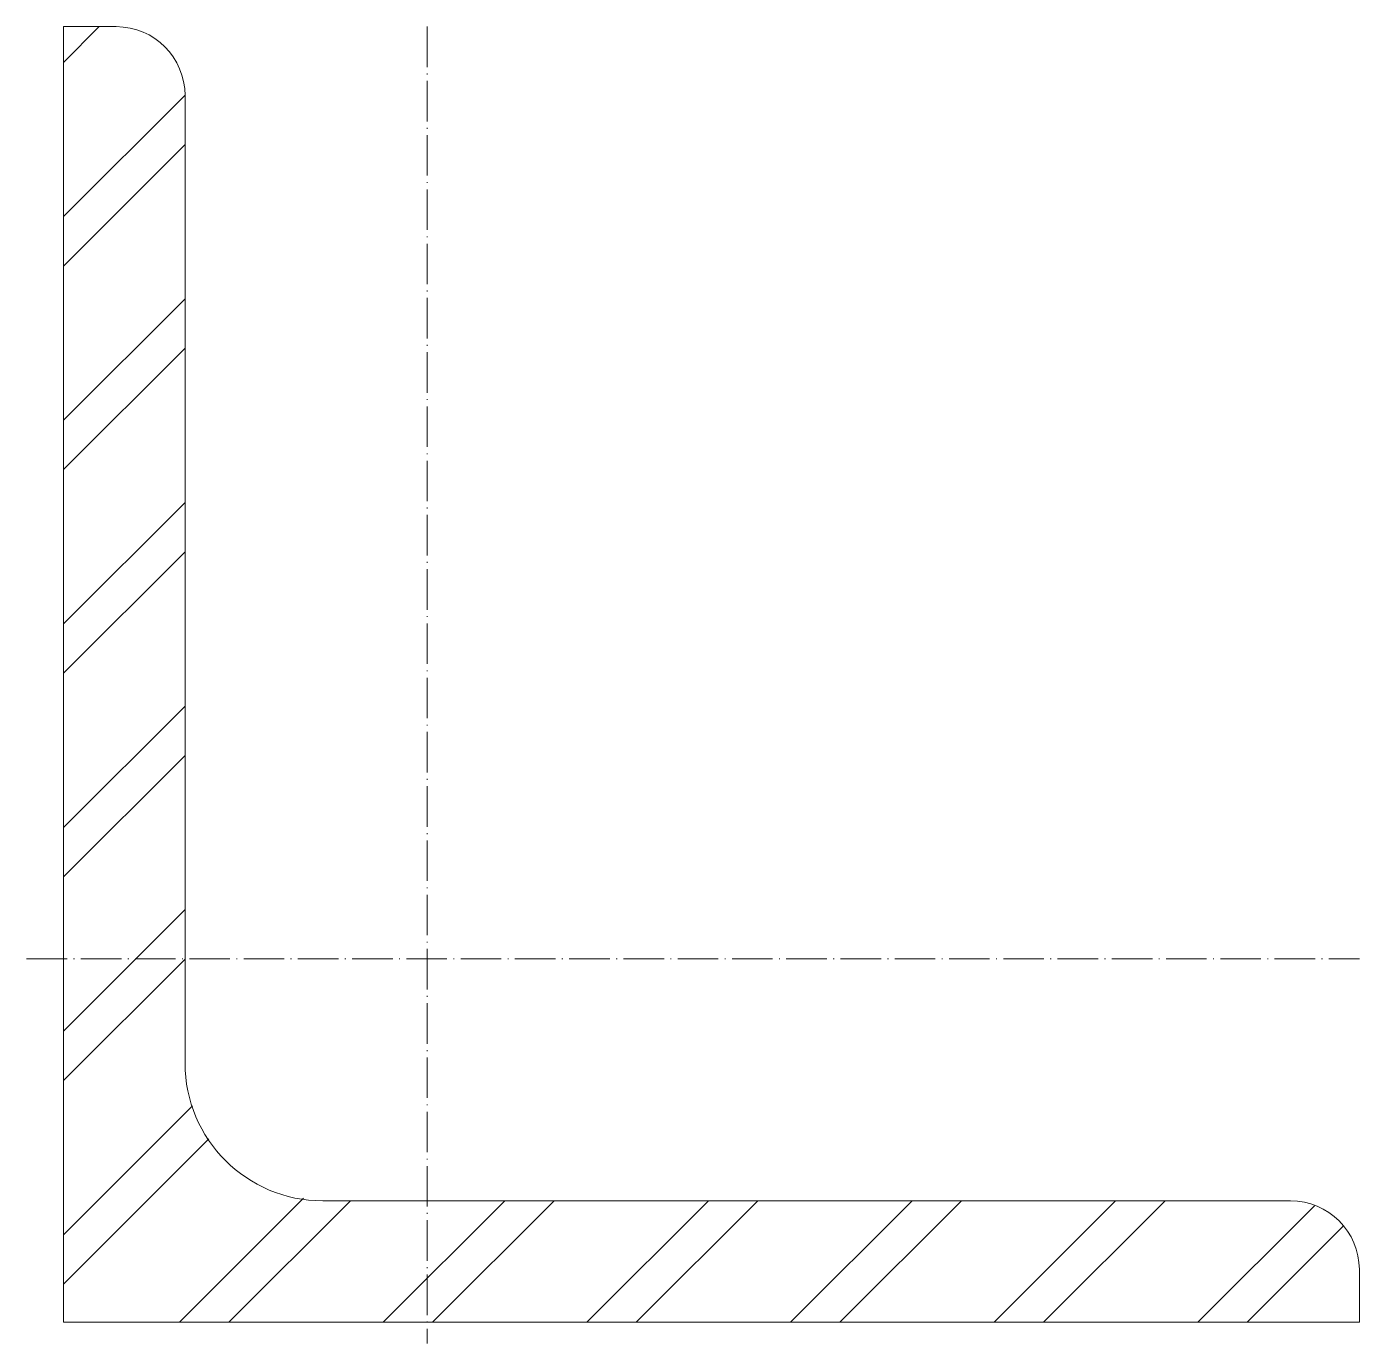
# Model space of a CAD drawing. Header units: metres. Extents: x -5 to 160, y -3 to 160.
import ezdxf

# ---------------------------------------------------------------- set-up
doc = ezdxf.new("R2010")
doc.units = ezdxf.units.M
doc.linetypes.add('MV_hartlijn_staal', pattern=[6.6, 5, -0.8, 0, -0.8])
doc.layers.add('A-DETL-GENF', color=92, linetype='Continuous', lineweight=18)

# ---------------------------------------------------------------- blocks, each defined once
blk = doc.blocks.new('28 Staalprofielen- L-2d - L160_15-3532985-00_0 Basismaterialen')
at = {"layer": 'A-DETL-GENF', "lineweight": 13}
h = blk.add_hatch(dxfattribs=at)
h.set_pattern_fill('FP_212', color=256, style=0, pattern_type=2)
h.set_pattern_definition([(45, (2798.247, -3728.567), (-12.57236, 12.57236), []), (45, (2798.247, -3709.517), (-12.57236, 12.57236), [])])
h.paths.add_polyline_path([(160, 0), (160, 6.5), (159.71, 8.7), (158.86, 10.75), (157.51, 12.51), (155.75, 13.86), (153.7, 14.71), (151.5, 15), (32, 15), (27.6, 15.58), (23.5, 17.28), (19.98, 19.98), (17.28, 23.5), (15.58, 27.6), (15, 32), (15, 151.5), (14.71, 153.7), (13.86, 155.75), (12.51, 157.51), (10.75, 158.86), (8.7, 159.71), (6.5, 160), (0, 160), (0, 0), (101.78, 0)])
at = {"layer": 'A-DETL-GENF'}
for p, q in [((6.5, 160), (0, 160)), ((0, 160), (0, 0)), ((15, 32), (15, 151.5)), ((151.5, 15), (32, 15)), ((160, 0), (160, 6.5)), ((0, 0), (160, 0))]:
    blk.add_line(p, q, dxfattribs=at)
at = {"layer": 'A-DETL-GENF', "linetype": 'MV_hartlijn_staal', "lineweight": 13}
for p, q in [((44.9, 160), (44.9, -2.6)), ((-4.56, 44.9), (160, 44.9))]:
    blk.add_line(p, q, dxfattribs=at)
at = {"layer": 'A-DETL-GENF'}
for centre, radius, start, end in [((6.5, 151.5), 8.5, 360, 90), ((32, 32), 17, 180, 270), ((151.5, 6.5), 8.5, 360, 90)]:
    blk.add_arc(centre, radius, start, end, dxfattribs=at)

msp = doc.modelspace()

# ---------------------------------------------------------------- block references
msp.add_blockref('28 Staalprofielen- L-2d - L160_15-3532985-00_0 Basismaterialen', (0, 0))

doc.saveas('drawing.dxf')
